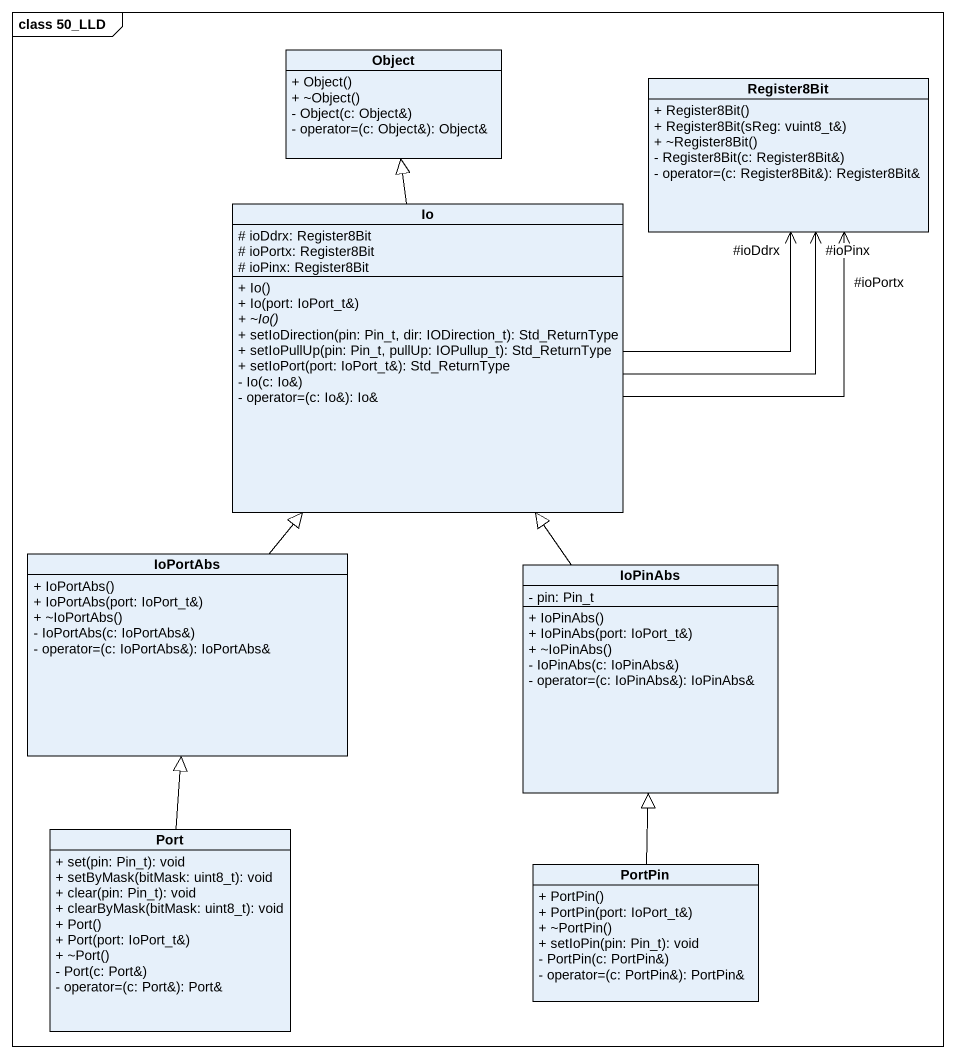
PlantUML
@startuml
mainframe class 50_LLD
hide circle
hide empty members
skinparam classAttributeIconSize 0
class "Object" as Object_ {
  + Object()
  + ~Object()
  - Object(c: Object&)
  - operator=(c: Object&): Object&
}
class Register8Bit {
  + Register8Bit()
  + Register8Bit(sReg: vuint8_t&)
  + ~Register8Bit()
  - Register8Bit(c: Register8Bit&)
  - operator=(c: Register8Bit&): Register8Bit&
}
class Io {
  # ioDdrx: Register8Bit
  # ioPortx: Register8Bit
  # ioPinx: Register8Bit
  + Io()
  + Io(port: IoPort_t&)
  {abstract} + ~Io()
  + setIoDirection(pin: Pin_t, dir: IODirection_t): Std_ReturnType
  + setIoPullUp(pin: Pin_t, pullUp: IOPullup_t): Std_ReturnType
  + setIoPort(port: IoPort_t&): Std_ReturnType
  - Io(c: Io&)
  - operator=(c: Io&): Io&
}
class IoPortAbs {
  + IoPortAbs()
  + IoPortAbs(port: IoPort_t&)
  + ~IoPortAbs()
  - IoPortAbs(c: IoPortAbs&)
  - operator=(c: IoPortAbs&): IoPortAbs&
}
class IoPinAbs {
  - pin: Pin_t
  + IoPinAbs()
  + IoPinAbs(port: IoPort_t&)
  + ~IoPinAbs()
  - IoPinAbs(c: IoPinAbs&)
  - operator=(c: IoPinAbs&): IoPinAbs&
}
class "Port" as Port_ {
  + set(pin: Pin_t): void
  + setByMask(bitMask: uint8_t): void
  + clear(pin: Pin_t): void
  + clearByMask(bitMask: uint8_t): void
  + Port()
  + Port(port: IoPort_t&)
  + ~Port()
  - Port(c: Port&)
  - operator=(c: Port&): Port&
}
class PortPin {
  + PortPin()
  + PortPin(port: IoPort_t&)
  + ~PortPin()
  + setIoPin(pin: Pin_t): void
  - PortPin(c: PortPin&)
  - operator=(c: PortPin&): PortPin&
}
Io -up-|> Object_
Io -right-> "#ioDdrx" Register8Bit
Io -right-> "#ioPinx" Register8Bit
Io -right-> "#ioPortx" Register8Bit
IoPortAbs -up-|> Io
IoPinAbs -up-|> Io
Port_ -up-|> IoPortAbs
PortPin -up-|> IoPinAbs
@enduml
